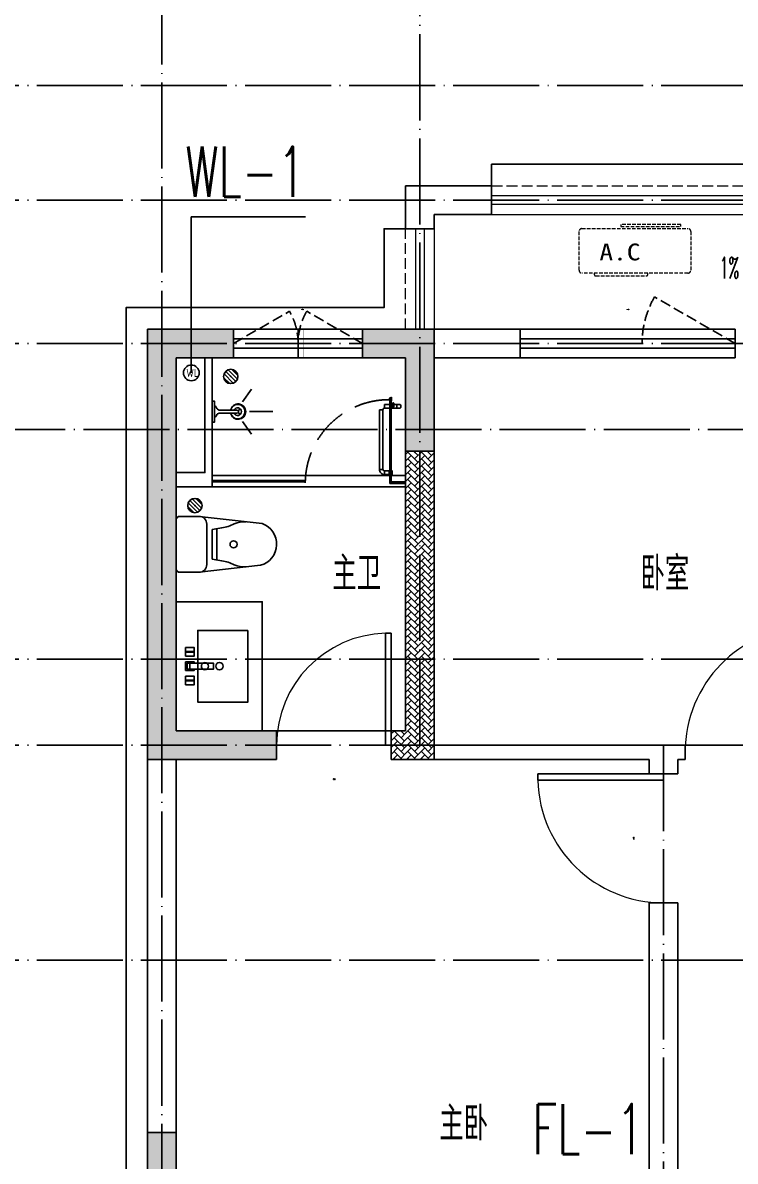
# Model space of a CAD drawing. Extents: x 27938 to 1507990, y 110129 to 923079.
# Drawn here: x 826946 to 831917, y 367223 to 375160 of the extents above; entities that cross this region are included whole.
import ezdxf

# ---------------------------------------------------------------- set-up
doc = ezdxf.new("R2010")
doc.units = 0
doc.header["$LTSCALE"] = 1000
doc.header["$MEASUREMENT"] = 0
doc.linetypes.add('DASH', pattern=[0.35, 0.25, -0.1])
doc.linetypes.add('DOTE', pattern=[2.42, 2, -0.2, 0.02, -0.2])
for name, color, linetype in [('COLUMN', 9, 'Continuous'), ('DIM_废水', 31, 'Continuous'), ('DIM_污水', 2, 'Continuous'), ('DOTE', 1, 'Continuous'), ('EQUIP_污水', 7, 'Continuous'), ('IP-bath&kitchen-JOHNSON', 4, 'Continuous'), ('LVTRY', 6, 'Continuous'), ('P-bath&kitchen-JOHNSON', 4, 'Continuous'), ('PUB_HATCH', 8, 'Continuous'), ('PUB_TEXT', 4, 'Continuous'), ('VPIPE-中水', 122, 'Continuous'), ('VPIPE-污水', 2, 'W'), ('WALL', 9, 'Continuous'), ('WINDOW', 4, 'Continuous'), ('WINDOW_TEXT', 7, 'Continuous'), ('保温', 6, 'Continuous'), ('机电标识类', 1, 'Continuous'), ('看线', 251, 'Continuous')]:
    doc.layers.add(name, color=color, linetype=linetype)
for name, color, linetype, lineweight in [('平面-排水沟', 86, 'Continuous', 15), ('平面-栏杆', 135, 'Continuous', 15), ('平面-看线', 45, 'Continuous', 15), ('平面-空调室内机', 176, 'Continuous', 9), ('平面-空调预留孔', 173, 'Continuous', 15), ('空调', 76, 'Continuous', 13)]:
    doc.layers.add(name, color=color, linetype=linetype, lineweight=lineweight)
doc.styles.add('_TCH_DIM', font='SIMPLEX.shx', dxfattribs={"width": 0.7, "bigfont": 'GBCBIG.shx'})
doc.styles.add('_TCH_WINDOW', font='SIMPLEX.shx', dxfattribs={"width": 0.7, "height": 3.5, "bigfont": 'GBCBIG.shx'})
doc.styles.add('_TWT_SERIAL', font='SIMPLEX', dxfattribs={"width": 0.8, "height": 3.5, "bigfont": 'HZTXT'})
doc.styles.get("Standard").update_dxf_attribs({"font": 'gbenor.shx', "bigfont": 'gbcbig.shx'})
doc.styles.add('黑体', font='simhei.ttf')
doc.linetypes.add('W', pattern='A,3,-0.2,["W",Standard,S=0.25,R=0,X=-0.1,Y=-0.115],-0.2', length=3.4)
pattern_1 = [(45, (407300, 0), (0, 47.4157523), [100.584, -33.528]), (135, (407323.708, 23.708), (3e-15, 47.4157523), [100.584, -33.528])]

# ---------------------------------------------------------------- blocks, each defined once
blk = doc.blocks.new('GDGDGDSDA')
at = {"layer": 'DOTE', "color": 0, "linetype": 'DOTE', "ltscale": 0.3}
for p, q in [((419334.8, 376108.3), (419334.8, 359558.3)), ((421134.8, 367858.3), (421134.8, 376108.3)), ((471334.8, 372458.3), (417334.8, 372458.3)), ((471334.8, 371658.3), (417334.8, 371658.3)), ((471334.8, 370658.3), (417334.8, 370658.3)), ((417334.8, 370058.6), (471334.8, 370058.6)), ((471334.8, 368458.3), (417334.8, 368458.3)), ((471334.8, 367858.3), (417334.8, 367858.3)), ((422834.8, 367858.3), (422834.8, 359558.3)), ((471334.8, 366358.3), (417334.8, 366358.3))]:
    blk.add_line(p, q, dxfattribs=at)
blk = doc.blocks.new('rrrrrrrrrrrra')
at = {"color": 0}
for p, q in [((252.6, 483.7), (-87.4, 483.7)), ((-112.4, 458.7), (-112.4, 324.3)), ((277.6, 324.3), (277.6, 458.7)), ((-112.4, 324.3), (-63.7, -103.4)), ((277.6, 324.3), (227.5, -115.6)), ((-59.1, 271.1), (224.3, 271.1)), ((-20.6, 232.4), (-34.2, 153.6)), ((191.3, 200.5), (-26.1, 200.5)), ((185.8, 232.4), (-20.6, 232.4)), ((185.8, 232.4), (199.4, 153.6))]:
    blk.add_line(p, q, dxfattribs=at)
for centre, radius, start, end in [((-87.4, 458.7), 25, 90, 180), ((252.6, 458.7), 25, 0, 90), ((-59.1, 324.3), 53.3, 180, 270), ((224.3, 324.3), 53.3, 270, 0), ((-322.6, 209.8), 293.8, 333.53685, 351.48282), ((487.8, 209.8), 293.8, 188.51718, 206.46315), ((149, -3.2), 224.1, 158.52022, 180), ((16.2, -3.2), 224.1, 0, 21.47978), ((83.8, -63.6), 152.8, 195.07732, 340.11812)]:
    blk.add_arc(centre, radius, start, end, dxfattribs=at)
blk = doc.blocks.new('A$C1E0F638F')
at = {"color": 0}
for points in [[(499.7, 435.1), (499.7, 85.1), (0, 85.1), (0, 435.1)], [(269.9, 30), (229.9, 30), (229.9, 195), (269.9, 195)], [(119.9, 0), (179.9, 0), (179.9, 60), (119.9, 60)], [(146.9, 55), (152.9, 55), (152.9, 5), (146.9, 5)], [(229.9, 30), (269.9, 30), (269.9, 10), (229.9, 10)], [(379.9, 0), (319.9, 0), (319.9, 60), (379.9, 60)], [(352.9, 55), (346.9, 55), (346.9, 5), (352.9, 5)]]:
    blk.add_lwpolyline(points, close=True, dxfattribs=at)
blk.add_lwpolyline([(269.9, 60), (279.9, 60), (279.9, 0), (219.9, 0), (219.9, 60), (229.9, 60)], dxfattribs=at)
blk.add_circle((249.9, 236.3), 26, dxfattribs=at)
blk = doc.blocks.new('$lvtry$00000171')
at = {"color": 0}
for p, q in [((-74, 11), (-11, 74)), ((-70, -27), (27, 70)), ((-53, -53), (53, 53)), ((-27, -70), (70, 27)), ((11, -74), (74, -11))]:
    blk.add_line(p, q, dxfattribs=at)
blk.add_circle((0, 0), 75, dxfattribs=at)
blk.add_point((0, 0), dxfattribs=at)
blk = doc.blocks.new('135')
blk.add_hatch(color=0).paths.add_polyline_path([(4.8, 1.8), (3.6, -1), (-4.7, 2.5), (-3.5, 5.3)])
at = {"color": 0}
for p, q in [((-6.3, 2.6), (5.4, -2.3)), ((-5.7, 2.9), (-5.2, 2.7)), ((-5.6, 18.9), (-3.4, 19.4)), ((-3.4, 19.4), (-5.5, 19.4)), ((5.2, 10.9), (-5.3, 10.9)), ((5.2, 9.7), (-5.2, 9.7)), ((-5.2, 2.7), (-3.8, 5.9)), ((-5, 10.9), (-5, 30.5)), ((-3.8, 5.9), (5.4, 2.1)), ((0, 0), (0, 39.1)), ((5.6, 18.9), (3.4, 19.3)), ((3.4, 19.3), (5.6, 19.3)), ((4.1, -1.2), (5.4, 2.1)), ((5, 10.9), (5, 32.3)), ((4.1, -1.2), (5.7, -1.8))]:
    blk.add_line(p, q, dxfattribs=at)
for centre, radius, start, end in [((6.2, 15.8), 13.5, 151.01474, 204.84033), ((13.5, 4.2), 20.5, 163.09243, 182.0012), ((-6, 3.6), 1, 184.22753, 248.46611), ((8.6, 15.5), 14.6, 166.278, 198.09535), ((13.5, 4.2), 19.5, 163.74431, 182.52687), ((-5.5, 3.3), 0.5, 181.9385, 247.25971), ((-5.2, 22.1), 0.5, 335.76434, 151.01474), ((3.8, 18.1), 9.42, 155.76434, 171.97728), ((5.2, 22.3), 0.5, 29.84246, 204.57404), ((-5.9, 17.2), 11.7, 10.47502, 24.57404), ((29.1, 6.7), 24, 172.94395, 199.23182), ((-6.3, 15.4), 12.4, 338.64492, 16.0476), ((-6, 15.8), 13.4, 334.91114, 29.84246), ((26.4, 6.3), 20.6, 169.14538, 199.95258), ((5.9, -1.2), 1.17, 247.45971, 19.95258), ((5.9, -1.4), 0.5, 247.45971, 19.23182)]:
    blk.add_arc(centre, radius, start, end, dxfattribs=at)
blk.add_open_spline([(-5, 30.5), (-4.1, 31.3), (-2.3, 33), (0.9, 29.2), (3.5, 31.1), (5, 32.3)], degree=3, knots=[0, 0, 0, 0, 3.066329, 6.218313, 11.124135, 11.124135, 11.124135, 11.124135], dxfattribs=at)
blk = doc.blocks.new('SDFAWERAWER')
at = {"layer": 'LVTRY', "color": 0}
for p, q in [((593987.8, -1242190.5), (593978.2, -1242214)), ((594017.1, -1242202.5), (593987.8, -1242190.5)), ((594015.8, -1242220.4), (594027.2, -1242192.7)), ((594025.7, -1242203.9), (594018.5, -1242221.5)), ((594022.6, -1242211.4), (594029.8, -1242193.8)), ((594025.4, -1242210.8), (594031.1, -1242196.8)), ((594027.2, -1242192.7), (594033, -1242195.1)), ((594029.8, -1242193.8), (594031.1, -1242196.8)), ((594032.2, -1242197.2), (594033, -1242195.1)), ((594033, -1242195.1), (594034, -1242197.4)), ((594033.8, -1242197.9), (594034, -1242197.4)), ((594047.3, -1242200.9), (594035.9, -1242228.7)), ((594041.6, -1242228.5), (594051.2, -1242205)), ((594049.9, -1242202), (594043.3, -1242218.2)), ((594047.3, -1242200.9), (594049.9, -1242202)), ((594049.9, -1242202), (594051.2, -1242205)), ((593941.2, -1242210.1), (593783.7, -1242594.8)), ((593964.6, -1242219.7), (593807.2, -1242604.4)), ((593941.2, -1242210.1), (593964.6, -1242219.7)), ((594007.5, -1242226), (593978.2, -1242214)), ((594015.8, -1242220.4), (594021.7, -1242222.8)), ((594018.5, -1242221.5), (594021.5, -1242220.3)), ((594025.4, -1242210.8), (594021.5, -1242220.3)), ((594022.6, -1242220.7), (594021.7, -1242222.8)), ((594021.7, -1242222.8), (594023.9, -1242221.9)), ((594024.2, -1242221.4), (594023.9, -1242221.9)), ((594027.7, -1242234.3), (594078.4, -1242255)), ((594035.9, -1242228.7), (594038.6, -1242229.7)), ((594037.3, -1242210.8), (594088, -1242231.6)), ((594038.6, -1242229.7), (594045.2, -1242213.6)), ((594038.6, -1242229.7), (594041.6, -1242228.5)), ((594057.1, -1242246.3), (594066.7, -1242222.8)), ((593783.7, -1242594.8), (593807.2, -1242604.4)), ((593803.2, -1242641.3), (593812.8, -1242617.9)), ((593803.2, -1242641.3), (593832.6, -1242653.3)), ((593812.8, -1242617.9), (593842.2, -1242629.9)), ((593842.2, -1242629.9), (593832.6, -1242653.3)), ((593833.8, -1242656.3), (593832.6, -1242653.3)), ((593845.2, -1242628.6), (593833.8, -1242656.3)), ((593836.5, -1242657.4), (593833.8, -1242656.3)), ((593847.8, -1242629.7), (593836.5, -1242657.4)), ((593845.2, -1242628.6), (593842.2, -1242629.9)), ((593847.8, -1242629.7), (593845.2, -1242628.6)), ((593847.1, -1242661.8), (593858.5, -1242634.1)), ((593847.1, -1242661.8), (593849.8, -1242662.9)), ((593849.8, -1242662.9), (593861.2, -1242635.2)), ((593852.1, -1242661.9), (593862.1, -1242637.4)), ((593858.5, -1242634.1), (593861.2, -1242635.2)), ((593861.2, -1242635.2), (593862.1, -1242637.4))]:
    blk.add_line(p, q, dxfattribs=at)
blk.add_lwpolyline([(593823.5, -1242717), (594045.8, -1242173.9), (594036.5, -1242170.2), (593814.2, -1242713.2)], close=True, dxfattribs=at)
blk.add_arc((594075.3, -1242240), 15.3, 281.79322, 33.70188, dxfattribs=at)
for centre, major_axis, start_param, end_param in [((593974.2, -1242223.6), (3.93, 9.6), 0, 1.570796), ((593816.8, -1242608.3), (13.5, 33.1), 1.570796, 3.141593), ((593816.8, -1242608.3), (3.93, 9.6), 1.570796, 3.141593)]:
    blk.add_ellipse(centre, major_axis=major_axis, ratio=1, start_param=start_param, end_param=end_param, dxfattribs=at)
at = {"layer": 'P-bath&kitchen-JOHNSON', "color": 0, "linetype": 'DASH'}
blk.add_arc((593809.8, -1242714), 586.2, 67.53695, 157.13247, dxfattribs=at)
at = {"layer": 'LVTRY', "color": 8, "xscale": -1, "rotation": 157.7329157530927}
blk.add_blockref('135', (594045.3, -1242161.9), dxfattribs=at)
blk = doc.blocks.new('A$C5DCB2F21')
at = {"layer": 'IP-bath&kitchen-JOHNSON', "color": 0}
for p, q in [((-68.3, -213.2), (-157.7, -275)), ((68.2, -213.2), (157.6, -275)), ((-0.1, -261.4), (-0.1, -424.7))]:
    blk.add_line(p, q, dxfattribs=at)
for centre, major_axis, ratio, start_param, end_param in [((0, -178.8), (-51, 0), 0.990052, -1.36297, 4.504563), ((0, -177.8), (-26.8, 0), 0.994812, -1.167677, 4.309269)]:
    blk.add_ellipse(centre, major_axis=major_axis, ratio=ratio, start_param=start_param, end_param=end_param, dxfattribs=at)
at = {"layer": 'LVTRY', "color": 0}
for p, q in [((73.6, 0), (-73.6, 0)), ((-10.5, -173.5), (-10.5, -49.3)), ((10.6, -173.5), (10.6, -49.3))]:
    blk.add_line(p, q, dxfattribs=at)
blk.add_lwpolyline([(73.6, 0), (73.6, -15.8), (-73.6, -15.8), (-73.6, 0)], dxfattribs=at)
for points in [[(-26.3, -30.7, -0.364142), (-37.8, -15.8, -0.020495)], [(-10.5, -49.4, 0.214893), (-26.3, -30.7, 7.649644)], [(10.6, -49.3, -0.21439), (26.3, -30.7, -7.649644)], [(26.3, -30.7, 0.364142), (37.8, -15.8, 0.020495)]]:
    blk.add_lwpolyline(points, format="xyb", dxfattribs=at)
blk.add_arc((0, -173.5), 10.5, 180, 0, dxfattribs=at)
for centre, major_axis, ratio, start_param, end_param in [((0, -181.3), (53.6, 0), 0.987577, 1.76809, 7.656688), ((-12.4, -164.7), (0, 1.43), 0.85, -1.570796, 4.712389), ((-12.4, -189.2), (0, 1.43), 0.85, 4.712389, 10.995574), ((12.5, -164.7), (0, 1.43), 0.85, 4.712389, 10.995574), ((12.5, -189.2), (0, 1.43), 0.85, 4.712389, 10.995574)]:
    blk.add_ellipse(centre, major_axis=major_axis, ratio=ratio, start_param=start_param, end_param=end_param, dxfattribs=at)
blk = doc.blocks.new('GDGDRGDGRD')
at = {"layer": 'IP-bath&kitchen-JOHNSON', "color": 0}
for p, q in [((490532.6, 524228.1), (491882.6, 524228.1)), ((490532.6, 524193.1), (491182.6, 524193.1)), ((491182.6, 524183.1), (491182.6, 524193.1)), ((490532.6, 524183.1), (491182.6, 524183.1)), ((490532.6, 524148.1), (491882.6, 524148.1)), ((491882.6, 524183.1), (491782.6, 524183.1)), ((491782.6, 524173.1), (491782.6, 524183.1)), ((491882.6, 524173.1), (491782.6, 524173.1))]:
    blk.add_line(p, q, dxfattribs=at)
for points in [[(490532.6, 525048.5), (490532.6, 524148.1), (490282.6, 524148.1)], [(490482.6, 525048.5), (490482.6, 524248.1), (490282.6, 524248.1)]]:
    blk.add_lwpolyline(points, dxfattribs=at)
at = {"layer": 'LVTRY', "color": 0}
blk.add_lwpolyline([(490882.6, 522448.5), (490282.6, 522448.5), (490282.6, 523348.5), (490882.6, 523348.5)], close=True, dxfattribs=at)
at = {"layer": 'IP-bath&kitchen-JOHNSON', "color": 8}
for name, p, rotation in [('A$C5DCB2F21', (490532.6, 524673.5), 90.008488524447), ('SDFAWERAWER', (-528535.9, 1449333.6), 22.25976934310711)]:
    blk.add_blockref(name, p, dxfattribs=dict(at, rotation=rotation))
at = {"layer": 'LVTRY', "color": 8, "xscale": -0.6666666667107826, "yscale": 0.6666666667107826}
for p in [(490662.6, 524918.5), (490412.6, 524018.5)]:
    blk.add_blockref('$lvtry$00000171', p, dxfattribs=at)
at = {"layer": 'LVTRY', "color": 8, "extrusion": (0, 0, -1), "xscale": -1, "zscale": -1, "rotation": 270}
blk.add_blockref('rrrrrrrrrrrra', (-490766.3, 523665.7), dxfattribs=at)
at = {"layer": 'LVTRY', "color": 8, "xscale": -1, "rotation": 270}
blk.add_blockref('A$C1E0F638F', (490347.5, 522648.8), dxfattribs=at)
blk = doc.blocks.new('GFDGFSDFGD')
at = {"layer": 'PUB_HATCH'}
for points in [[(421116.7, 373023.7), (420516.6, 373023.7), (420516.6, 370023.7), (421416.6, 370023.7), (421416.6, 370223.7), (420716.6, 370223.7), (420716.6, 372823.7), (421116.7, 372823.7)], [(422016.7, 373023.7), (422016.7, 372823.7), (422316.6, 372823.7), (422316.6, 372173.7), (422516.6, 372173.7), (422516.6, 373023.7)], [(420516.6, 367423.7), (420516.6, 365523.7), (420716.6, 365523.7), (420716.6, 367423.7)]]:
    blk.add_hatch(color=0, dxfattribs=at).paths.add_polyline_path(points)
at = {"layer": 'COLUMN', "color": 0}
for p, q in [((421116.7, 373023.7), (420516.6, 373023.7)), ((420516.6, 373023.7), (420516.6, 370023.7)), ((421116.7, 372823.7), (421116.7, 373023.7)), ((422016.7, 373023.7), (422016.7, 372823.7)), ((422516.6, 373023.7), (422016.7, 373023.7)), ((422516.6, 372173.7), (422516.6, 373023.7)), ((420716.6, 370223.7), (420716.6, 372823.7)), ((420716.6, 372823.7), (421116.7, 372823.7)), ((422016.7, 372823.7), (422316.6, 372823.7)), ((422316.6, 372823.7), (422316.6, 372173.7)), ((422316.6, 372173.7), (422516.6, 372173.7)), ((421416.6, 370223.7), (420716.6, 370223.7)), ((421416.6, 370023.7), (421416.6, 370223.7)), ((420516.6, 370023.7), (421416.6, 370023.7)), ((420516.6, 367423.7), (420516.6, 365523.7)), ((420716.6, 367423.7), (420516.6, 367423.7)), ((420716.6, 365523.7), (420716.6, 367423.7))]:
    blk.add_line(p, q, dxfattribs=at)
blk = doc.blocks.new('dongkong')
blk.add_wipeout([(-603756, 210771), (-603756, 210570.8), (-603836, 210570.8), (-603836, 210771)])
at = {"layer": '机电标识类', "color": 250, "linetype": 'DASH', "ltscale": 400}
for p, q in [((-603796, 210771), (-603796, 210570.8)), ((-603896, 210670.7), (-603696, 210670.7))]:
    blk.add_line(p, q, dxfattribs=at)
at = {"layer": '空调', "color": 6, "linetype": 'DASH', "const_width": 2}
blk.add_lwpolyline([(-603756, 210771), (-603756, 210570.8), (-603836, 210570.8), (-603836, 210771)], close=True, dxfattribs=at)
blk = doc.blocks.new('gsergvr')
at = {"layer": '平面-空调预留孔', "linetype": 'DASH', "ltscale": 0.1}
for p, q in [((34075.4, 17176.2), (34075.4, 17166.2)), ((34085.4, 17156.2), (34438.2, 17156.2)), ((34448.2, 17166.2), (34448.2, 17176.2))]:
    blk.add_line(p, q, dxfattribs=at)
blk.add_lwpolyline([(34728.6, 17176.2), (33988.6, 17176.2, -0.414214), (33968.6, 17196.2), (33968.6, 17466.2, -0.414214), (33988.6, 17486.2), (34728.6, 17486.2, -0.414214), (34748.6, 17466.2), (34748.6, 17196.2, -0.414214)], format="xyb", close=True, dxfattribs=at)
blk.add_lwpolyline([(34679.3, 17515.3), (34259.5, 17515.3), (34259.5, 17500.2), (34679.3, 17500.2)], close=True, dxfattribs=at)
for centre, start, end in [((34085.4, 17166.2), 180, 270), ((34438.2, 17166.2), 270, 0)]:
    blk.add_arc(centre, 10, start, end, dxfattribs=at)
at = {"layer": '平面-空调预留孔', "color": 251, "linetype": 'DASH', "ltscale": 0.1, "true_color": 0x636466, "style": '黑体', "width": 1.2}
blk.add_text('A.C', height=117.05, dxfattribs=at).set_placement((34110.9, 17264.8))
blk = doc.blocks.new('rtyryrtyeeretee')
at = {"layer": '平面-空调预留孔'}
blk.add_blockref('gsergvr', (635673.5, 326705.8), dxfattribs=at)
blk = doc.blocks.new('$WINLIB2D$00000001')
at = {"color": 0}
for points in [[(-0.5, 0.5), (-0.5, -0.5)], [(-0.5, 0.5), (0.5, 0.5)], [(0.5, -0.5), (0.5, 0.5)], [(0.5, 0.1667), (-0.5, 0.1667)], [(0.5, -0.1667), (-0.5, -0.1667)], [(-0.5, -0.5), (0.5, -0.5)]]:
    blk.add_lwpolyline(points, dxfattribs=at)
blk = doc.blocks.new('$DorLib2D$00000001')
at = {"color": 0}
for p, q in [((0.45, 0.975), (0.5, 0.975)), ((0.45, 0), (0.45, 0.975)), ((0.5, 0), (0.5, 0.975)), ((0.5, 0), (0.45, 0))]:
    blk.add_line(p, q, dxfattribs=at)
at = {"color": 0, "lineweight": 13}
blk.add_arc((0.475, 0), 0.975, 91.46928, 180, dxfattribs=at)
blk = doc.blocks.new('$TwtSys$00000147')
blk.add_circle((0, 0, 0), 25)

msp = doc.modelspace()

# ---------------------------------------------------------------- hatches: boundary and pattern name
at = {"layer": '保温', "linetype": 'ByBlock', "ltscale": 10}
h = msp.add_hatch(dxfattribs=at)
h.set_pattern_fill('AR-HBONE', color=8, scale=55)
h.set_pattern_definition(pattern_1)
h.paths.add_polyline_path([(829816.7, 370023.7), (829816.7, 372173.7), (829616.7, 372173.7), (829616.7, 370023.7)])
h = msp.add_hatch(dxfattribs=at)
h.set_pattern_fill('AR-HBONE', color=8, scale=55)
h.set_pattern_definition(pattern_1)
h.paths.add_polyline_path([(829616.7, 370023.7), (829616.7, 370223.7), (829516.7, 370223.7), (829516.7, 370023.7)])

# ---------------------------------------------------------------- linework, layer by layer
at = {"layer": 'DIM_污水'}
for p, q in [((828121.7, 372718.7), (828121.7, 373806.3)), ((828121.7, 373806.3), (828919.1, 373806.3))]:
    msp.add_line(p, q, dxfattribs=at)
at = {"layer": 'VPIPE-中水', "color": 8, "linetype": 'Continuous'}
msp.add_circle((828121.7, 372718.7), 55, dxfattribs=at)
at = {"layer": 'VPIPE-污水'}
msp.add_circle((828121.7, 372718.7), 55, dxfattribs=at)
at = {"layer": 'WALL', "color": 8}
for p, q in [((829616.6, 374023.7), (829616.6, 373723.7)), ((829616.6, 374023.7), (830216.6, 374023.7)), ((830216.6, 374023.7), (830216.6, 373823.7)), ((829816.6, 373823.7), (829816.6, 373723.7)), ((829816.6, 373823.7), (830216.6, 373823.7)), ((829816.6, 373723.7), (829616.6, 373723.7)), ((828416.7, 373023.7), (827816.6, 373023.7)), ((827816.6, 370123.7), (827816.6, 373023.7)), ((828416.7, 372823.7), (828416.7, 373023.7)), ((829716.6, 373023.7), (829316.7, 373023.7)), ((829316.7, 373023.7), (829316.7, 372823.7)), ((830416.6, 373023.7), (829716.6, 373023.7)), ((830416.6, 372823.7), (830416.6, 373023.7)), ((828016.6, 372823.7), (828416.7, 372823.7)), ((828016.6, 370223.7), (828016.6, 372823.7)), ((829316.7, 372823.7), (829616.6, 372823.7)), ((829616.6, 372823.7), (829616.6, 370223.7)), ((829816.6, 372823.7), (830416.6, 372823.7)), ((829816.6, 372823.7), (829816.6, 370123.7)), ((828716.6, 370223.7), (828016.6, 370223.7)), ((828716.6, 370023.7), (828716.6, 370223.7)), ((829616.6, 370223.7), (829516.6, 370223.7)), ((829516.6, 370223.7), (829516.6, 370023.7)), ((827816.6, 364923.7), (827816.6, 370123.7)), ((829816.6, 370123.7), (831416.6, 370123.7)), ((831566.6, 370123.7), (831416.6, 370123.7)), ((831566.6, 370023.7), (831566.6, 370123.7)), ((828016.6, 370023.7), (828716.6, 370023.7)), ((828016.6, 365123.7), (828016.6, 370023.7)), ((829516.6, 370023.7), (829716.6, 370023.7)), ((829716.6, 370023.7), (831316.6, 370023.7)), ((831316.6, 370023.7), (831316.6, 369923.7)), ((831516.6, 370023.7), (831566.6, 370023.7)), ((831516.6, 369923.7), (831516.6, 370023.7)), ((831316.6, 369923.7), (831516.6, 369923.7)), ((831516.6, 369023.7), (831316.6, 369023.7)), ((831316.6, 369023.7), (831316.6, 365723.7)), ((831516.6, 365723.7), (831516.6, 369023.7))]:
    msp.add_line(p, q, dxfattribs=at)
at = {"layer": 'WINDOW', "color": 8}
msp.add_line((828716.6, 370223.7), (829516.6, 370223.7), dxfattribs=at)
at = {"layer": 'WINDOW', "color": 8, "linetype": 'DASH', "ltscale": 0.3}
msp.add_lwpolyline([(831916.6, 372923.7), (831353.4, 373248.4, 0.131485), (831266.6, 372923.7)], format="xyb", dxfattribs=at)
at = {"layer": '保温', "color": 8, "linetype": 'ByBlock', "ltscale": 10}
msp.add_line((829816.7, 370123.7), (829816.7, 370023.7), dxfattribs=at)
at = {"layer": '平面-栏杆', "color": 8}
for points in [[(832116.6, 373953.7), (830216.6, 373954)], [(832116.6, 373893.7), (830216.6, 373894)], [(829686.9, 373723.7), (829686.6, 373023.7)], [(829746.9, 373723.7), (829746.6, 373023.7)]]:
    msp.add_lwpolyline(points, dxfattribs=at)
at = {"layer": '平面-看线', "color": 8, "linetype": 'DASH', "ltscale": 0.3}
msp.add_line((829616.6, 373023.7), (829616.9, 373723.7), dxfattribs=at)
msp.add_lwpolyline([(830216.6, 374023.7), (832116.6, 374023.7)], dxfattribs=at)
at = {"layer": '平面-看线', "color": 8}
for points in [[(830216.6, 373823.7), (832116.6, 373823.7)], [(829816.9, 373723.7), (829816.6, 373023.7)]]:
    msp.add_lwpolyline(points, dxfattribs=at)
at = {"layer": '看线', "color": 8, "ltscale": 0.5}
msp.add_lwpolyline([(830216.6, 374023.7), (830216.6, 374173.7), (832116.6, 374173.7), (832116.6, 374023.7)], dxfattribs=at)
at = {"layer": '看线', "color": 8}
msp.add_lwpolyline([(830466.6, 364773.7), (827666.6, 364773.7), (827666.6, 373173.7), (829466.9, 373173.7), (829466.9, 373723.7), (829616.9, 373723.7)], dxfattribs=at)

# ---------------------------------------------------------------- block references
at = {"color": 8}
for name, p in [('GFDGFSDFGD', (407300, 0)), ('rtyryrtyeeretee', (161184.5, 29532.7)), ('GDGDRGDGRD', (337734.1, -152224.7))]:
    msp.add_blockref(name, p, dxfattribs=at)
at = {"layer": 'DOTE', "color": 169}
msp.add_blockref('GDGDGDSDA', (408581.8, 2265.4), dxfattribs=at)
at = {"layer": 'EQUIP_污水'}
for p in [(828416.6, 371523.7), (828216.7, 370673.7)]:
    msp.add_blockref('$TwtSys$00000147', p, dxfattribs=at)
at = {"layer": 'WINDOW', "color": 8}
ref = msp.add_blockref('$WINLIB2D$00000001', (831166.6, 372923.7), dxfattribs=dict(at, xscale=1500, yscale=-200, zscale=1500, rotation=359.9999999969686))
ref.add_attrib('A', 'C1514a', (831161.3, 373159.1), dxfattribs={"layer": 'WINDOW_TEXT', "color": 8, "ltscale": 0.5, "height": 4.25, "style": '_TCH_WINDOW', "width": 0.494118})
ref = msp.add_blockref('$DorLib2D$00000001', (832016.6, 370073.7), dxfattribs=dict(at, xscale=900, yscale=900, zscale=900, rotation=3.223884863770534e-09))
ref.add_attrib('A', 'M0922', (832009.7, 369881), dxfattribs={"layer": 'WINDOW_TEXT', "color": 8, "ltscale": 0.5, "height": 5.95, "rotation": 0, "style": '_TCH_WINDOW', "width": 0.494118})
ref = msp.add_blockref('$DorLib2D$00000001', (829116.6, 370123.7), dxfattribs=dict(at, xscale=800, yscale=800, zscale=800, rotation=6.01791841182132e-09))
ref.add_attrib('A', 'M0822', (829109.7, 369883.2), dxfattribs={"layer": 'WINDOW_TEXT', "color": 8, "ltscale": 0.5, "height": 5.95, "rotation": 0, "style": '_TCH_WINDOW', "width": 0.494118})
ref = msp.add_blockref('$DorLib2D$00000001', (831416.6, 369473.7), dxfattribs=dict(at, xscale=900, yscale=900, zscale=900, rotation=90.00000000129845))
ref.add_attrib('A', 'M0922', (831211.6, 369466.9), dxfattribs={"layer": 'WINDOW_TEXT', "color": 8, "ltscale": 0.5, "height": 5.95, "rotation": 90, "style": '_TCH_WINDOW', "width": 0.494118})

# ---------------------------------------------------------------- texts
at = {"layer": 'DIM_废水', "color": 7, "style": '_TWT_SERIAL', "width": 0.64}
msp.add_text('FL-1', height=350, dxfattribs=at).set_placement((830501.7, 367271.3))
at = {"layer": 'DIM_污水', "color": 7, "style": '_TWT_SERIAL', "width": 0.64}
msp.add_text('WL-1', height=350, dxfattribs=at).set_placement((828081.1, 373946.3))
at = {"layer": 'PUB_TEXT', "color": 8}
for s, height, p in [('WL', 56, (828086.7, 372690.7)), ('主卫', 236.31, (829105.3, 371201.5)), ('卧室', 236.31, (831255.3, 371201.5, 0)), ('主卧', 236.31, (829851.8, 367366.2))]:
    msp.add_text(s, height=height, dxfattribs=at).set_placement(p)
at = {"layer": '平面-排水沟', "color": 7, "style": '_TCH_DIM', "width": 0.494118}
msp.add_text('1%', height=148.75, dxfattribs=at).set_placement((831806.3, 373377.8))

# ---------------------------------------------------------------- next in the draw order: block references
at = {"layer": '平面-空调室内机', "color": 8, "ltscale": 0.3, "xscale": -1, "rotation": 180}
msp.add_blockref('dongkong', (1432662.6, 583594.7), dxfattribs=at)

# ---------------------------------------------------------------- next in the draw order: linework, layer by layer
at = {"layer": 'WINDOW', "color": 8, "linetype": 'DASH', "ltscale": 0.3}
for points in [[(828416.7, 372923.7), (828806.4, 373148.7, -0.131605), (828866.7, 372923.7)], [(829316.7, 372923.7), (828926.9, 373148.7, 0.131605), (828866.7, 372923.7)]]:
    msp.add_lwpolyline(points, format="xyb", dxfattribs=at)

# ---------------------------------------------------------------- next in the draw order: block references
at = {"layer": 'WINDOW', "color": 8}
ref = msp.add_blockref('$WINLIB2D$00000001', (828866.7, 372923.7), dxfattribs=dict(at, xscale=-900, yscale=-200, zscale=-900, rotation=359.9999999964871))
ref.add_attrib('A', 'C0914', (828891.3, 373159.1), dxfattribs={"layer": 'WINDOW_TEXT', "color": 8, "ltscale": 0.5, "height": 4.25, "style": '_TCH_WINDOW', "width": 0.494118})

doc.saveas('drawing.dxf')
